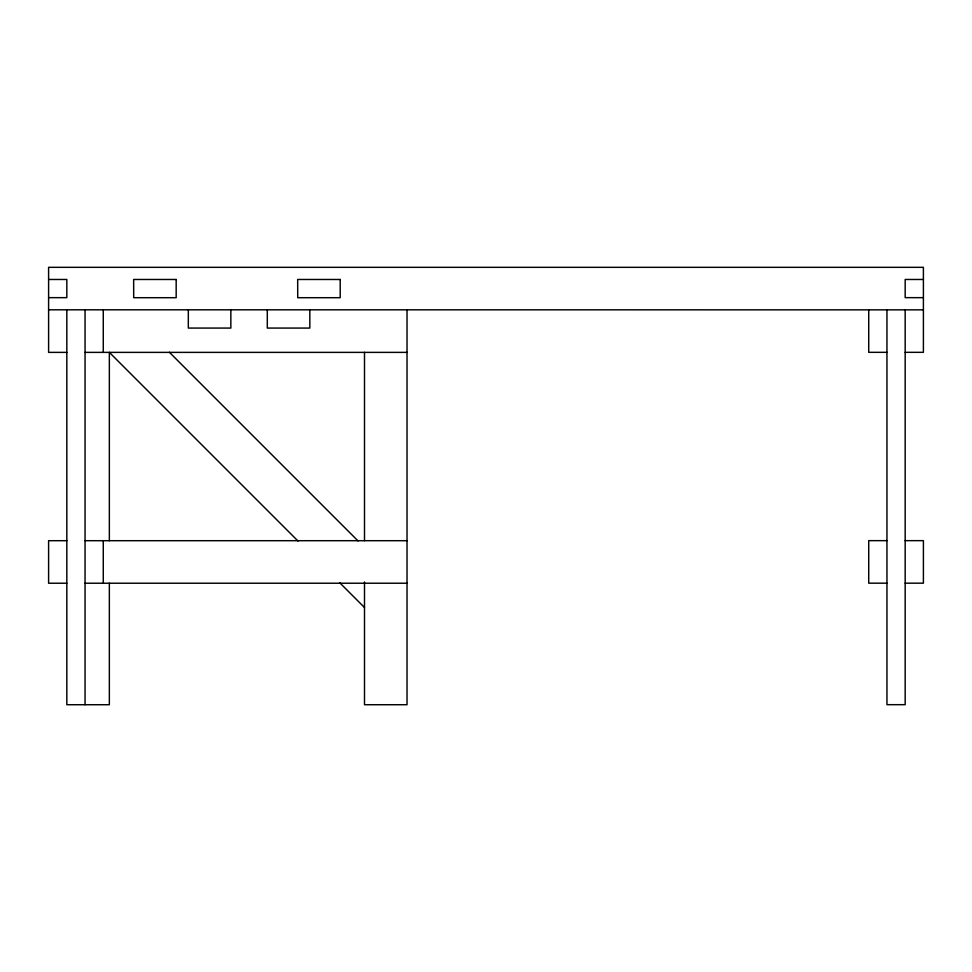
<?xml version="1.0" encoding="UTF-8"?>
<svg xmlns="http://www.w3.org/2000/svg" width="972" height="972" viewBox="0 0 972 972"><rect width="100%" height="100%" fill="white"/><g stroke="black" fill="none" stroke-linecap="round" stroke-linejoin="round"><path stroke-width="1.46" d="M48.6 279.474L66.825 279.474L66.825 297.651L48.6 297.651M923.4 279.474L905.175 279.474L905.175 297.651L923.4 297.651M48.6 309.801L923.4 309.849M66.825 352.374L48.6 352.374L48.6 267.324L923.4 267.324L923.4 352.326L905.175 352.326M85.05 352.374L407.025 352.374M886.95 352.326L868.725 352.326L868.725 309.801M66.825 540.699L48.6 540.699L48.6 583.224L66.825 583.224M85.05 540.699L407.025 540.699M886.95 540.651L868.725 540.651L868.725 583.176L886.95 583.176M905.175 540.651L923.4 540.651L923.4 583.176L905.175 583.176M85.05 583.224L407.025 583.224M169.383 352.265L358.073 540.954M298.027 541.052L109.35 352.374L109.35 540.699M339.848 582.872L364.5 607.524M905.175 309.801L905.175 704.676L886.95 704.676L886.95 309.801M407.025 309.849L407.025 704.724L364.5 704.724L364.5 581.961M364.5 352.374L364.5 540.699M309.825 309.849L309.825 328.074L267.3 328.074L267.3 309.849M230.85 309.849L230.85 328.074L188.325 328.074L188.325 309.849M109.35 583.224L109.35 704.724L66.825 704.724L66.825 309.849M103.275 309.849L103.275 352.374M103.275 540.699L103.275 583.224M85.05 309.849L85.05 704.724M176.175 279.474L133.65 279.474L133.699 297.699L176.175 297.699L176.175 279.474M340.2 279.474L297.675 279.474L297.724 297.699L340.2 297.699L340.2 279.474"/></g></svg>
